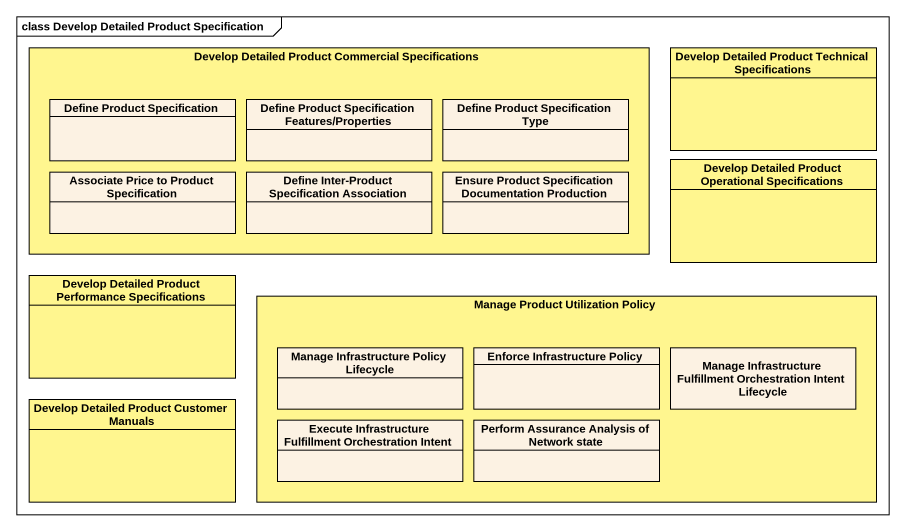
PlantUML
@startuml
mainframe class Develop Detailed Product Specification
hide circle
hide empty members
rectangle "Develop Detailed Product Commercial Specifications" as Develop_Detailed_Product #FFF68F {
  class "Define Product Specification" as Define_Product_Specification
  class "Define Product Specification Features/Properties" as Define_Product
  class "Define Product Specification Type" as Define_Product_2
  class "Associate Price to Product Specification" as Associate_Price_to_Product
  class "Define Inter-Product Specification Association" as Define_Inter_Product
  class "Ensure Product Specification Documentation Production" as Ensure_Product
}
class "Develop Detailed Product Technical Specifications" as Develop_Detailed_Product_2 #FFF68F
class "Develop Detailed Product Operational Specifications" as Develop_Detailed_Product_3 #FFF68F
class "Develop Detailed Product Performance Specifications" as Develop_Detailed_Product_4 #FFF68F
rectangle "Manage Product Utilization Policy" as Manage_Product_Utilization #FFF68F {
  class "Manage Infrastructure Policy Lifecycle" as Manage_Infrastructure
  class "Enforce Infrastructure Policy" as Enforce_Infrastructure
  class "Manage Infrastructure Fulfillment Orchestration Intent Lifecycle" as Manage_Infrastructure_2
  class "Execute Infrastructure Fulfillment Orchestration Intent" as Execute_Infrastructure
  class "Perform Assurance Analysis of Network state" as Perform_Assurance_Analysis
}
class "Develop Detailed Product Customer Manuals" as Develop_Detailed_Product_5 #FFF68F
@enduml
